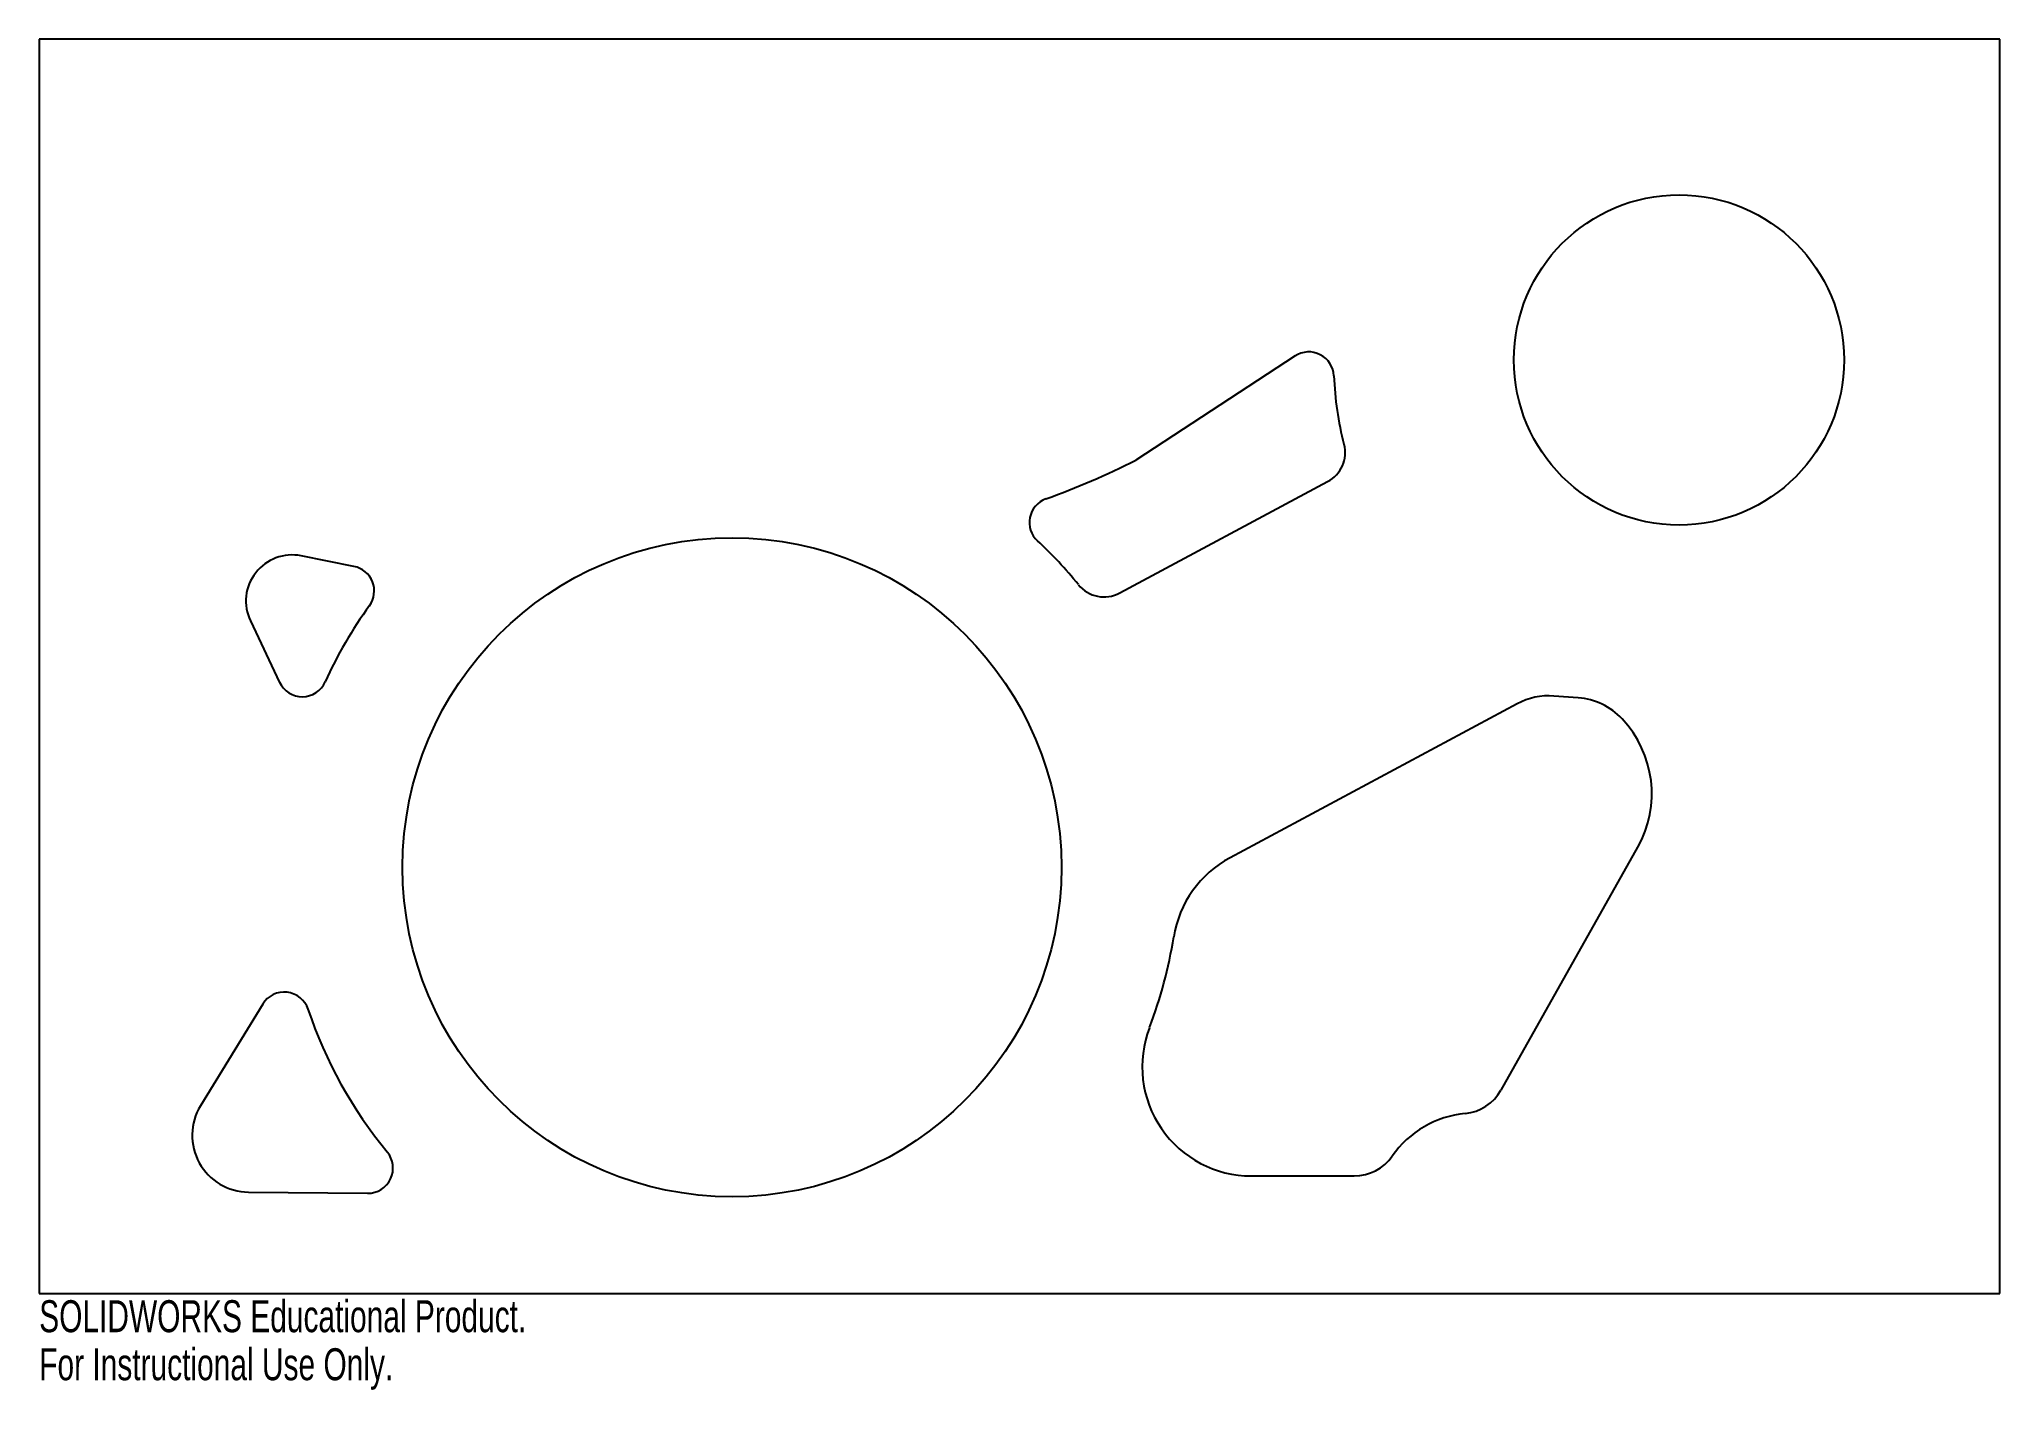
# Model space of a CAD drawing. Header units: inches. Extents: x 0 to 11.7, y -0.6 to 7.5.
import ezdxf

# ---------------------------------------------------------------- set-up
doc = ezdxf.new("R2010")
doc.units = ezdxf.units.IN
doc.header["$MEASUREMENT"] = 0
doc.styles.add('SLDTEXTSTYLE0', font='TXT', dxfattribs={"width": 0.7})

msp = doc.modelspace()

# ---------------------------------------------------------------- linework, layer by layer
at = {"color": 7, "linetype": 'Continuous', "lineweight": 25}
for p, q in [((0, 7.469), (0, 0)), ((11.676, 7.469), (0, 7.469)), ((11.676, 0), (11.676, 7.469)), ((7.479, 5.583), (6.531, 4.963)), ((6.435, 4.172), (7.673, 4.835)), ((1.874, 4.33), (1.56, 4.393)), ((1.258, 4.005), (1.431, 3.639)), ((8.803, 3.511), (7.092, 2.595)), ((9.166, 3.547), (9.021, 3.558)), ((8.706, 1.211), (9.521, 2.657)), ((1.331, 1.723), (0.961, 1.118)), ((1.246, 0.604), (1.955, 0.597)), ((7.219, 0.7), (7.832, 0.7)), ((0, 0), (11.676, 0))]:
    msp.add_line(p, q, dxfattribs=at)
for centre, radius in [((9.766, 5.559), 0.983), ((4.126, 2.538), 1.962)]:
    msp.add_circle(centre, radius, dxfattribs=at)
for centre, radius, start, end in [((7.561, 5.457), 0.15, 2.6415, 123.2051), ((9.766, 5.559), 2.058, 182.6415, 194.1256), ((7.58, 5.009), 0.198, 298.1778, 14.1256), ((4.304, 9.401), 4.966, 289.9204, 296.6465), ((6.047, 4.591), 0.15, 109.9204, 226.9064), ((4.126, 2.538), 2.663, 39.2148, 46.9064), ((1.506, 4.123), 0.275, 78.7319, 205.3776), ((1.845, 4.183), 0.15, 324.1917, 78.7319), ((6.342, 4.346), 0.198, 219.2148, 298.1778), ((4.126, 2.538), 2.663, 144.1917, 155.5017), ((1.567, 3.704), 0.15, 205.3776, 335.5017), ((8.991, 3.159), 0.4, 85.7319, 118.1778), ((9.136, 3.148), 0.4, 43.3478, 85.7319), ((8.954, 2.976), 0.65, 330.6082, 43.3478), ((7.399, 2.022), 0.65, 118.1778, 171.0477), ((4.126, 2.538), 2.663, 338.9978, 351.0477), ((1.459, 1.645), 0.15, 18.4995, 148.6235), ((4.126, 2.538), 2.663, 198.4995, 219.5378), ((7.219, 1.35), 0.65, 158.9978, 270), ((8.466, 1.346), 0.275, 275.4581, 330.6082), ((1.249, 0.942), 0.338, 148.6235, 269.4138), ((8.55, 0.475), 0.6, 95.4581, 145.1501), ((1.957, 0.747), 0.15, 269.4138, 39.5378), ((7.832, 0.975), 0.275, 270, 325.1501)]:
    msp.add_arc(centre, radius, start, end, dxfattribs=at)

# ---------------------------------------------------------------- texts
at = {"color": 7, "linetype": 'Continuous', "char_height": 0.1903, "attachment_point": 1, "style": 'SLDTEXTSTYLE0'}
for s, insert in [('SOLIDWORKS Educational Product.', (0, -0.04)), ('For Instructional Use Only.', (0, -0.326))]:
    msp.add_mtext(s, dxfattribs=dict(at, insert=insert))

doc.saveas('drawing.dxf')
